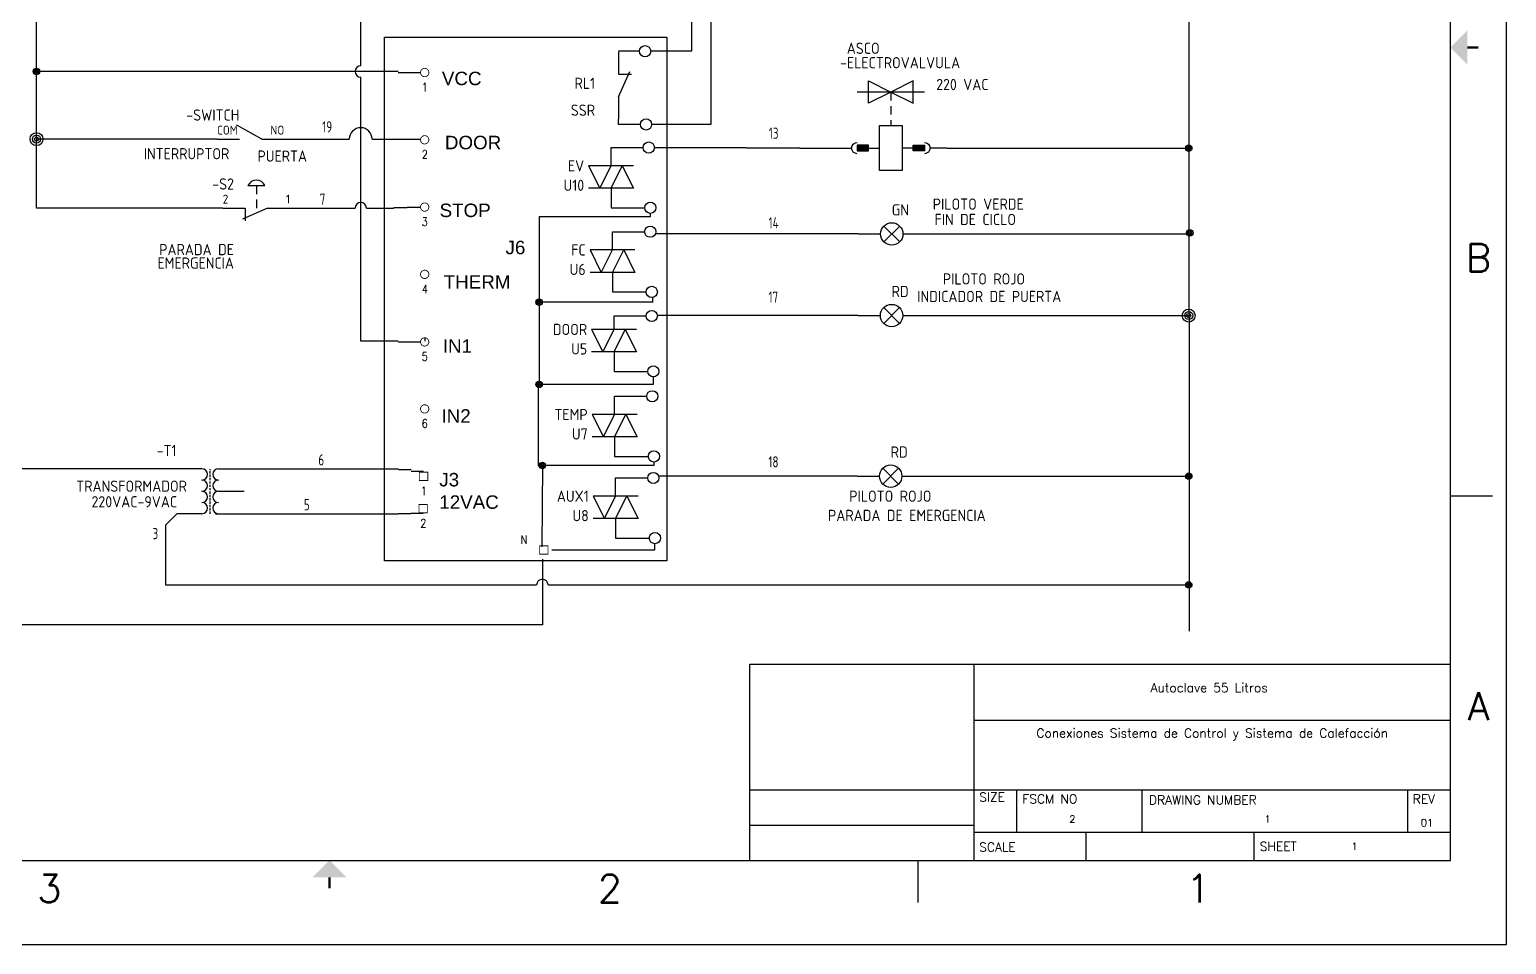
# Model space of a CAD drawing. Extents: x 15 to 645, y 9 to 489.
# Drawn here: x 249.8 to 645.1, y 8.7 to 253.5 of the extents above; entities that cross this region are included whole.
import ezdxf
from ezdxf.enums import TextEntityAlignment as Align

# ---------------------------------------------------------------- set-up
doc = ezdxf.new("R2010")
doc.units = 0
doc.header["$MEASUREMENT"] = 0
doc.linetypes.add('DASHED', pattern=[0.75, 0.5, -0.25])
for name, color, linetype in [('DESC', 150, 'Continuous'), ('DESCCHILD', 20, 'Continuous'), ('LOCBOX', 92, 'Continuous'), ('MISC', 7, 'Continuous'), ('SYMS', 7, 'Continuous'), ('TAGS', 150, 'Continuous'), ('TB_LABELS', 1, 'Continuous'), ('TERMS', 123, 'Continuous'), ('Title Block', 7, 'Continuous'), ('Viewport', 7, 'Continuous'), ('WIRENO', 72, 'Continuous'), ('WIRES', 7, 'Continuous'), ('YEL_14_THHN', 255, 'Continuous')]:
    doc.layers.add(name, color=color, linetype=linetype)
doc.layers.add('WHT_12_THHN', color=7, linetype='Continuous', true_color=0x000000)
doc.styles.add('Roman', font='romans')
doc.styles.get("Standard").update_dxf_attribs({"font": 'arial.ttf'})
doc.styles.add('WD', font='romans.shx')
doc.styles.add('WD_IEC', font='ISOCP2.shx', dxfattribs={"width": 0.9, "height": 4})

# ---------------------------------------------------------------- blocks, each defined once
blk = doc.blocks.new('HXF1T4')
for p, q in [((-1.88, 0), (-7.5, 0)), ((1.8, 0), (7.5, 0)), ((1.8, -5), (7.5, -5)), ((-1.88, -10), (-7.5, -10)), ((1.8, -10), (7.5, -10))]:
    blk.add_line(p, q)
at = {"linetype": 'DASHED'}
blk.add_line((-0.03, -10.04), (-0.03, -0.04), dxfattribs=at)
for centre, start, end in [((-1.88, -1.25), 270, 90), ((1.8, -1.25), 90, 270), ((-1.88, -3.75), 270, 90), ((1.8, -3.75), 90, 270), ((-1.88, -6.25), 270, 90), ((1.8, -6.25), 90, 270), ((-1.88, -8.75), 270, 90), ((1.8, -8.75), 90, 270)]:
    blk.add_arc(centre, 1.25, start, end)
at = {"style": 'WD_IEC'}
for tag, height, p in [('INST', 2.5, (-7.55, 8.82)), ('LOC', 2.5, (-7.55, 5.82)), ('TAG1', 2.5, (-7.55, 2.82)), ('RATING1', 2.5, (8.93, 2.84)), ('TERM03', 2, (7.25, 0.47)), ('TERM05', 2, (7.25, -4.51)), ('TERM04', 2, (7.25, -9.51)), ('DESC1', 2.5, (-7.42, -16.69)), ('DESC2', 2.5, (-7.42, -19.69)), ('DESC3', 2.5, (-7.42, -22.69))]:
    blk.add_attdef(tag, text='', height=height, dxfattribs=at).set_placement(p, align=Align.RIGHT)
at = {"style": 'WD_IEC', "flags": 1}
for tag, p, height in [('MFG', (2.49, 8.59), 1.5), ('CAT', (2.49, 6.09), 1.5), ('X4TERM01', (-7.5, 0), 0.32), ('X1TERM03', (7.5, 0), 0.32), ('X4TERM05', (7.5, -5), 0.32), ('X4TERM02', (-7.5, -10), 0.32), ('X4TERM04', (7.5, -10), 0.32), ('ASSYCODE', (2.44, -11.68), 1), ('FAMILY', (2.44, -13.22), 1), ('CATDESC', (2.44, -14.72), 1)]:
    blk.add_attdef(tag, p, '', height=height, dxfattribs=at)
at = {"style": 'WD_IEC'}
for tag, p in [('TERM01', (-7.97, 0.51)), ('TERM02', (-7.97, -9.46))]:
    blk.add_attdef(tag, p, '', height=2, dxfattribs=at)
at = {"lineweight": 15, "style": 'WD_IEC'}
blk.add_attdef('XREF', text='', height=2.5, dxfattribs=at).set_placement((-7.42, -13.69), align=Align.RIGHT)
blk = doc.blocks.new('HPB12M')
for p, q in [((-1.88, 5), (1.88, 5)), ((0, 5), (0, 3.12)), ((-7.5, 0), (-2.5, 0)), ((2.5, 0), (-3.12, -2.5)), ((-2.5, 0), (-2.5, -2.87)), ((0, 1.94), (0, 0)), ((2.5, 0), (7.5, 0))]:
    blk.add_line(p, q)
blk.add_arc((0, 4.22), 2.03, 22.6199, 157.3801)
at = {"style": 'WD_IEC'}
for tag, p, height, flags in [('MFG', (4.92, 12.12), 1.5, 9), ('CAT', (4.92, 9.62), 1.5, 9), ('X4TERM01', (-7.5, 0), 0.32, 1), ('TERM01', (-7.5, 1), 2, 8), ('X1TERM02', (7.5, 0), 0.32, 1), ('X8LINK', (0, -1.74), 0.32, 1), ('ASSYCODE', (3.5, -2.75), 1, 1), ('FAMILY', (3.5, -4.25), 1, 1), ('CATDESC', (3.5, -5.75), 1, 1), ('CONTACT', (3.5, -7.5), 1, 1), ('COMMON', (4.75, -8.75), 1, 1)]:
    blk.add_attdef(tag, p, '', height=height, dxfattribs=dict(at, flags=flags))
for tag, p in [('INST', (-5, 10.12)), ('TAG1', (-5, 4.12)), ('LOC', (-5, 7.12)), ('DESC1', (-5, -10.5)), ('DESC2', (-5, -13.5)), ('DESC3', (-5, -16.5))]:
    blk.add_attdef(tag, text='', height=2.5, dxfattribs=at).set_placement(p, align=Align.RIGHT)
at = {"style": 'WD_IEC', "flags": 8}
blk.add_attdef('TERM02', text='', height=2, dxfattribs=at).set_placement((7.5, 1), align=Align.RIGHT)
at = {"lineweight": 15, "style": 'WD_IEC'}
blk.add_attdef('XREF', text='', height=2.5, dxfattribs=at).set_placement((-5, -7.5), align=Align.RIGHT)
blk = doc.blocks.new('WDDOT')
for radius in [0.72, 0.449, 0.223]:
    blk.add_circle((0, 0), radius)
blk = doc.blocks.new('HLT1R')
for p, q in [((-7.5, 0), (-2.5, 0)), ((1.77, -1.77), (-1.77, 1.77)), ((1.77, 1.77), (-1.77, -1.77)), ((2.5, 0), (7.5, 0))]:
    blk.add_line(p, q)
blk.add_circle((0, 0), 2.5)
at = {"style": 'WD_IEC'}
for tag, p in [('INST', (-5, 11.12)), ('LOC', (-5, 7.62)), ('TAG1', (-5, 4.12)), ('DESC1', (-5, -10)), ('DESC2', (-5, -13.5)), ('DESC3', (-5, -17))]:
    blk.add_attdef(tag, text='', height=2.5, dxfattribs=at).set_placement(p, align=Align.RIGHT)
for tag, p, height, flags in [('MFG', (4.92, 12.12), 1.5, 9), ('CAT', (4.92, 9.62), 1.5, 9), ('X4TERM01', (-7.5, 0), 0.32, 1), ('TERM01', (-7.5, 1), 2, 8), ('X2LINK', (0, 2.5), 0.32, 1), ('X1TERM02', (7.5, 0), 0.32, 1), ('X8LINK', (0, -2.5), 0.32, 1), ('ASSYCODE', (8.5, -4), 1, 1), ('FAMILY', (8.5, -5.5), 1, 1), ('CATDESC', (8.5, -7), 1, 1)]:
    blk.add_attdef(tag, p, '', height=height, dxfattribs=dict(at, flags=flags))
at = {"lineweight": 15, "style": 'WD_IEC'}
blk.add_attdef('COLOR', (0, 4.12), '', height=2.5, dxfattribs=at)
at = {"style": 'WD_IEC', "flags": 8}
blk.add_attdef('TERM02', text='', height=2, dxfattribs=at).set_placement((7.5, 1), align=Align.RIGHT)
at = {"lineweight": 15, "style": 'WD_IEC'}
for tag, p in [('XREF', (-5, -6.25)), ('WDTAGALT', (-5, -20))]:
    blk.add_attdef(tag, text='', height=2.5, dxfattribs=at).set_placement(p, align=Align.RIGHT)
blk = doc.blocks.new('HLT1G')
for p, q in [((-7.5, 0), (-2.5, 0)), ((1.77, -1.77), (-1.77, 1.77)), ((1.77, 1.77), (-1.77, -1.77)), ((2.5, 0), (7.5, 0))]:
    blk.add_line(p, q)
blk.add_circle((0, 0), 2.5)
at = {"style": 'WD_IEC'}
for tag, p in [('INST', (-5, 11.12)), ('LOC', (-5, 7.62)), ('TAG1', (-5, 4.12)), ('DESC1', (-5, -10)), ('DESC2', (-5, -13.5)), ('DESC3', (-5, -17))]:
    blk.add_attdef(tag, text='', height=2.5, dxfattribs=at).set_placement(p, align=Align.RIGHT)
for tag, p, height, flags in [('MFG', (4.92, 12.12), 1.5, 9), ('CAT', (4.92, 9.62), 1.5, 9), ('X4TERM01', (-7.5, 0), 0.32, 1), ('TERM01', (-7.5, 1), 2, 8), ('X2LINK', (0, 2.5), 0.32, 1), ('X1TERM02', (7.5, 0), 0.32, 1), ('X8LINK', (0, -2.5), 0.32, 1), ('ASSYCODE', (8.5, -4), 1, 1), ('FAMILY', (8.5, -5.5), 1, 1), ('CATDESC', (8.5, -7), 1, 1)]:
    blk.add_attdef(tag, p, '', height=height, dxfattribs=dict(at, flags=flags))
at = {"lineweight": 15, "style": 'WD_IEC'}
blk.add_attdef('COLOR', (0, 4.12), '', height=2.5, dxfattribs=at)
at = {"style": 'WD_IEC', "flags": 8}
blk.add_attdef('TERM02', text='', height=2, dxfattribs=at).set_placement((7.5, 1), align=Align.RIGHT)
at = {"lineweight": 15, "style": 'WD_IEC'}
for tag, p in [('XREF', (-5, -6.25)), ('WDTAGALT', (-5, -20))]:
    blk.add_attdef(tag, text='', height=2.5, dxfattribs=at).set_placement(p, align=Align.RIGHT)
blk = doc.blocks.new('HT0002_1-')
at = {"const_width": 0.0125}
blk.add_lwpolyline([(0, 0.062, 1), (0, -0.062, 1)], format="xyb", close=True, dxfattribs=at)
at = {"style": 'WD', "width": 0.85}
for tag, p in [('INST', (0, 0.416)), ('CNT', (0.001, 0.108)), ('LOC', (0, 0.26)), ('TAGSTRIP', (0.002, -0.279)), ('DESC1', (0, -0.453)), ('DESC2', (0, -0.625)), ('DESC3', (0, -0.797))]:
    blk.add_attdef(tag, text='', height=0.125, dxfattribs=at).set_placement(p, align=Align.CENTER)
at = {"style": 'WD', "flags": 1}
for tag, p, height in [('X4TERM01', (-0.062, 0), 0.0125), ('X4TERMDESC01', (-0.055, -0.023), 0.025), ('X2TERMDESC01', (-0.006, 0.029), 0.025), ('STRIPSEQ', (0, 0), 0.00125), ('X2TERM01', (0, 0.062), 0.0125), ('X2PIN01', (0.033, 0.084), 0.0125), ('X1TERMDESC01', (0.039, 0.007), 0.025), ('X1TERM01', (0.062, 0), 0.0125), ('X1PIN01', (0.087, 0.016), 0.0125), ('X4PIN01', (-0.114, -0.038), 0.0125), ('LINKTERM', (0, -0.002), 0.00125), ('X8TERM01', (0, -0.062), 0.0125), ('X8TERMDESC01', (0, -0.054), 0.025), ('X8PIN01', (0.026, -0.096), 0.0125)]:
    blk.add_attdef(tag, p, '', height=height, dxfattribs=at)
at = {"linetype": 'Continuous', "style": 'WD', "width": 0.8, "flags": 1}
blk.add_attdef('MFG', text='', height=0.109, dxfattribs=at).set_placement((0.088, -0.406), align=Align.RIGHT)
at = {"style": 'WD', "width": 0.7, "flags": 1}
blk.add_attdef('ASSYCODE', (0.062, -0.281), '', height=0.01, dxfattribs=at)
at = {"style": 'WD', "flags": 9}
for tag, p in [('WDTYPE', (0.121, -0.263)), ('WDBLKNAM', (0.059, -0.575))]:
    blk.add_attdef(tag, text='', height=0.01, dxfattribs=at).set_placement(p, align=Align.RIGHT)
at = {"linetype": 'Continuous', "style": 'WD', "width": 0.8, "flags": 1}
blk.add_attdef('CAT', (-0.131, -0.563), '', height=0.109, dxfattribs=at)
blk = doc.blocks.new('HT0001_1-')
at = {"const_width": 0.0125}
blk.add_lwpolyline([(0.062, -0.062), (-0.062, -0.062), (-0.062, 0.062), (0.062, 0.062)], close=True, dxfattribs=at)
at = {"style": 'WD', "width": 0.85}
for tag, p in [('INST', (0, 0.419)), ('LOC', (0, 0.265)), ('TAGSTRIP', (0.002, -0.279)), ('DESC1', (0, -0.453)), ('DESC2', (0, -0.625)), ('DESC3', (0, -0.797))]:
    blk.add_attdef(tag, text='', height=0.125, dxfattribs=at).set_placement(p, align=Align.CENTER)
at = {"linetype": 'Continuous', "style": 'WD', "width": 0.85}
blk.add_attdef('CNT', text='', height=0.125, dxfattribs=at).set_placement((0.002, 0.114), align=Align.CENTER)
at = {"style": 'WD', "flags": 1}
for tag, p, height in [('X4TERM01', (-0.062, 0), 0.0125), ('X4TERMDESC01', (-0.055, -0.023), 0.025), ('X2TERMDESC01', (-0.006, 0.029), 0.025), ('STRIPSEQ', (0, 0), 0.00125), ('X2TERM01', (0, 0.062), 0.0125), ('X2PIN01', (0.033, 0.084), 0.0125), ('X1TERMDESC01', (0.039, 0.007), 0.025), ('X1TERM01', (0.062, 0), 0.0125), ('X1PIN01', (0.087, 0.016), 0.0125), ('X4PIN01', (-0.114, -0.038), 0.0125), ('LINKTERM', (0, -0.002), 0.00125), ('X8TERM01', (0, -0.062), 0.0125), ('X8TERMDESC01', (0, -0.054), 0.025), ('X8PIN01', (0.026, -0.096), 0.0125)]:
    blk.add_attdef(tag, p, '', height=height, dxfattribs=at)
at = {"linetype": 'Continuous', "style": 'WD', "width": 0.8, "flags": 1}
blk.add_attdef('MFG', text='', height=0.109, dxfattribs=at).set_placement((0.088, -0.406), align=Align.RIGHT)
at = {"style": 'WD', "width": 0.7, "flags": 1}
blk.add_attdef('ASSYCODE', (0.062, -0.281), '', height=0.01, dxfattribs=at)
at = {"style": 'WD', "flags": 9}
for tag, p in [('WDTYPE', (0.121, -0.263)), ('WDBLKNAM', (0.059, -0.575))]:
    blk.add_attdef(tag, text='', height=0.01, dxfattribs=at).set_placement(p, align=Align.RIGHT)
at = {"linetype": 'Continuous', "style": 'WD', "width": 0.8, "flags": 1}
blk.add_attdef('CAT', (-0.131, -0.563), '', height=0.109, dxfattribs=at)
blk = doc.blocks.new('VDI1V3')
for p, q in [((0, 2.5), (0, 5)), ((5, 2.5), (-5, 2.5)), ((-5, 2.5), (-2.5, -2.5)), ((-2.5, -2.5), (0, 2.5)), ((0, -2.5), (2.5, 2.5)), ((2.5, 2.5), (5, -2.5)), ((5, -2.5), (-5, -2.5)), ((0, -2.5), (0, -5)), ((0, -5), (0, -5))]:
    blk.add_line(p, q)
at = {"style": 'WD_IEC'}
for tag, p in [('INST', (-6, 7.95)), ('LOC', (-6, 4.64)), ('TAG1', (-6, 1.25)), ('DESC1', (-6, -7.01)), ('DESC2', (-6, -10.26)), ('DESC3', (-6, -13.52))]:
    blk.add_attdef(tag, text='', height=2.5, dxfattribs=at).set_placement(p, align=Align.RIGHT)
blk.add_attdef('TERM01', (-1, 5), '', height=2, rotation=90, dxfattribs=at)
at = {"style": 'WD_IEC', "flags": 1}
for tag, p, height in [('MFG', (5.33, 7.17), 1.5), ('X2TERM01', (0, 5), 0.32), ('CAT', (5.33, 4.67), 1.5), ('X8TERM02', (0, -5), 0.32), ('ASSYCODE', (5.51, -5.7), 1), ('FAMILY', (5.51, -7.2), 1), ('WDBLKNAM', (5.51, -10.2), 1), ('CATDESC', (5.51, -8.7), 1)]:
    blk.add_attdef(tag, p, '', height=height, dxfattribs=at)
at = {"lineweight": 15, "style": 'WD_IEC'}
for tag, p in [('RATING1', (-6, -3.75)), ('XREF', (-6, -16.51))]:
    blk.add_attdef(tag, text='', height=2.5, dxfattribs=at).set_placement(p, align=Align.RIGHT)
at = {"style": 'WD_IEC'}
blk.add_attdef('TERM02', text='', height=2, rotation=90, dxfattribs=at).set_placement((-1, -5), align=Align.RIGHT)
blk = doc.blocks.new('VT0_02')
blk.add_circle((0, 0), 1.25)
at = {"style": 'WD_IEC', "flags": 1}
for tag, p in [('X4TERM01', (-1.25, 0)), ('X2TERM01', (0, 1.25)), ('X1TERM01', (1.25, 0)), ('X8TERM01', (0, -1.25))]:
    blk.add_attdef(tag, p, '', height=0.32, dxfattribs=at)
blk = doc.blocks.new('HSVC1')
for p, q in [((-12.5, 0), (-8.75, 0)), ((-5, 0), (-2.5, 0)), ((5, 0), (2.5, 0)), ((12.5, 0), (8.75, 0)), ((0, -6.25), (0, -5)), ((0, -9.38), (0, -7.5)), ((7.5, -12.5), (-7.5, -12.5)), ((0, -12.5), (-5, -10)), ((-5, -10), (-5, -15)), ((-5, -15), (0, -12.5)), ((0, -12.5), (5, -10)), ((0, -12.5), (0, -10.62)), ((5, -15), (0, -12.5)), ((5, -10), (5, -15))]:
    blk.add_line(p, q)
for points in [[(2.5, 5), (-2.5, 5), (-2.5, -5), (2.5, -5)], [(-7.5, -0.62), (-7.5, 0.62), (-5, 0.62), (-5, -0.62)], [(7.5, -0.62), (7.5, 0.62), (5, 0.62), (5, -0.62)]]:
    blk.add_lwpolyline(points, close=True)
for centre, start, end in [((-7.5, 0), 90, 270), ((7.5, 0), 270, 90)]:
    blk.add_arc(centre, 1.25, start, end)
for points in [[(-5, -0.62), (-7.5, -0.62), (-5, 0.62), (-7.5, 0.62)], [(5, -0.62), (7.5, -0.62), (5, 0.62), (7.5, 0.62)]]:
    blk.add_solid(points)
at = {"style": 'WD_IEC'}
for tag, p in [('INST', (-2.5, 12.62)), ('LOC', (-2.5, 9.62)), ('TAG1', (-2.5, 6.62)), ('DESC1', (-2.5, -20)), ('DESC2', (-2.5, -23.5)), ('DESC3', (-2.5, -27))]:
    blk.add_attdef(tag, text='', height=2.5, dxfattribs=at).set_placement(p, align=Align.RIGHT)
for tag, height, flags, p in [('MFG', 1.5, 9, (5.25, 9.75)), ('CAT', 1.5, 9, (5.25, 7.25)), ('TERM02', 2, 8, (12.5, 1))]:
    blk.add_attdef(tag, text='', height=height, dxfattribs=dict(at, flags=flags)).set_placement(p, align=Align.RIGHT)
for tag, p, height, flags in [('X2LINK', (0, 5), 0.32, 1), ('X4TERM01', (-12.5, 0), 0.32, 1), ('TERM01', (-12.5, 1), 2, 8), ('X1TERM02', (12.5, 0), 0.32, 1), ('ASSYCODE', (3.5, -2.75), 1, 1), ('FAMILY', (3.5, -4.25), 1, 1), ('CATDESC', (3.5, -5.75), 1, 1), ('X8LINK', (0, -12.5), 0.32, 1)]:
    blk.add_attdef(tag, p, '', height=height, dxfattribs=dict(at, flags=flags))
at = {"lineweight": 15, "style": 'WD_IEC'}
for tag, p in [('NO', (26.25, 0)), ('NC', (26.25, -3))]:
    blk.add_attdef(tag, text='', height=2.5, dxfattribs=at).set_placement(p, align=Align.RIGHT)
for tag, p in [('XREFNO', (27.75, 0)), ('XREFNC', (27.75, -3)), ('WDTAGALT', (28, -6))]:
    blk.add_attdef(tag, p, '', height=2.5, dxfattribs=at)
blk = doc.blocks.new('WD_WNV')
at = {"linetype": 'Continuous', "style": 'WD_IEC', "width": 0.8}
blk.add_attdef('WIRENO', text='', height=2.5, dxfattribs=at).set_placement((-1.6, 0), align=Align.MIDDLE_RIGHT)
at = {"style": 'WD_IEC', "flags": 1}
for tag, p in [('W08USER', (-1, 0.375)), ('W04USER', (-1, 0.875)), ('W05USER', (-1, 0.75)), ('W09USER', (-1, 0.25)), ('W03USER', (-1, 1)), ('W06USER', (-1, 0.625)), ('W07USER', (-1, 0.5)), ('W02USER', (-1, 1.125)), ('W01USER', (-1, 1.25)), ('W10USER', (-1, 0.125))]:
    blk.add_attdef(tag, text='', height=0.08, dxfattribs=at).set_placement(p, align=Align.CENTER)
blk = doc.blocks.new('WD_WNH')
at = {"linetype": 'Continuous', "style": 'WD_IEC', "width": 0.8}
blk.add_attdef('WIRENO', text='', height=2.5, dxfattribs=at).set_placement((0, 0.75), align=Align.CENTER)
at = {"style": 'WD_IEC', "flags": 1}
for tag, p in [('W08USER', (0, 0.375)), ('W04USER', (0, 0.875)), ('W05USER', (0, 0.75)), ('W09USER', (0, 0.25)), ('W03USER', (0, 1)), ('W06USER', (0, 0.625)), ('W07USER', (0, 0.5)), ('W02USER', (0, 1.125)), ('W01USER', (0, 1.25)), ('W10USER', (0, 0.125))]:
    blk.add_attdef(tag, text='', height=0.08, dxfattribs=at).set_placement(p, align=Align.CENTER)
blk = doc.blocks.new('VCR22')
for p, q in [((0, 7.5), (0, 2.5)), ((0, -2.5), (2.5, 3.12)), ((0, 2.5), (2.87, 2.5)), ((0, -2.5), (0, -7.5))]:
    blk.add_line(p, q)
at = {"style": 'WD_IEC'}
for tag, p in [('INST', (-5.25, 5.25)), ('LOC', (-5.25, 2.25)), ('TAG2', (-5.25, -0.75)), ('XREF', (-5.25, -3.75)), ('DESC1', (-5.25, -6.75)), ('DESC2', (-5.25, -9.75)), ('DESC3', (-5.25, -12.75))]:
    blk.add_attdef(tag, text='', height=2.5, dxfattribs=at).set_placement(p, align=Align.RIGHT)
blk.add_attdef('TERM01', text='', height=2, rotation=90, dxfattribs=at).set_placement((-1, 7.5), align=Align.RIGHT)
at = {"style": 'WD_IEC', "flags": 1}
for tag, p, height in [('X2TERM01', (0, 7.5), 0.32), ('X4LINK', (-0.55, 0), 0.32), ('X1LINK', (1.92, 0), 0.32), ('CONTACT', (4, -3.5), 1), ('FAMILY', (4, -5), 1), ('COMMON', (5.25, -4.75), 1), ('X8TERM02', (0, -7.5), 0.32)]:
    blk.add_attdef(tag, p, '', height=height, dxfattribs=at)
at = {"style": 'WD_IEC'}
blk.add_attdef('TERM02', (-1, -7.5), '', height=2, rotation=90, dxfattribs=at)
blk = doc.blocks.new('ANSI_border_C')
for p, q in [((20.5, 0.75), (20.5, 2.5)), ((14.25, 0.75), (20.5, 0.75))]:
    blk.add_line(p, q)
at = {"layer": 'Title Block'}
for p, q in [((21, 0), (21, 16)), ((20.5, 0.75), (20.5, 15.25)), ((20.5, 4), (20.875, 4)), ((0.5, 0.75), (20.5, 0.75)), ((15.75, 0.375), (15.75, 0.75)), ((0, 0), (21, 0))]:
    blk.add_line(p, q, dxfattribs=at)
at = {"layer": 'Title Block', "const_width": 0.02}
for points in [[(20.75, 8), (20.65, 8)], [(10.5, 0.5), (10.5, 0.6)]]:
    blk.add_lwpolyline(points, dxfattribs=at)
at = {"layer": 'Title Block'}
for points in [[(20.65, 7.85), (20.65, 8.15), (20.5, 8)], [(10.35, 0.6), (10.65, 0.6), (10.5, 0.75)]]:
    blk.add_solid(points, dxfattribs=at)
at = {"layer": 'Title Block', "style": 'Roman'}
for s, p in [('B', (20.75, 6.125)), ('A', (20.75, 2.125)), ('3', (8, 0.5)), ('2', (13, 0.5)), ('1', (18.25, 0.5))]:
    blk.add_text(s, height=0.25, dxfattribs=at).set_placement(p, align=Align.MIDDLE_CENTER)
blk = doc.blocks.new('ANSI_tblock_desc_C')
for p, q in [((0, 0), (0, 1.75)), ((-6.25, 0), (0, 0))]:
    blk.add_line(p, q)
at = {"layer": 'Title Block'}
for p, q in [((-6.25, 1.75), (0, 1.75)), ((-6.25, 0), (-6.25, 1.75)), ((-4.25, 0), (-4.25, 1.75)), ((-4.25, 1.25), (0, 1.25)), ((-6.25, 0.63), (0, 0.63)), ((-3.87, 0.25), (-3.87, 0.63)), ((-2.75, 0.25), (-2.75, 0.63)), ((-0.38, 0.25), (-0.38, 0.63)), ((-6.25, 0.315), (-4.25, 0.315)), ((-4.25, 0.25), (0, 0.25)), ((-3.25, 0), (-3.25, 0.25)), ((-1.75, 0), (-1.75, 0.25))]:
    blk.add_line(p, q, dxfattribs=at)
at = {"color": 0, "style": 'Roman', "flags": 8}
for tag, p in [('FNAME', (-20.636, 6.819)), ('REVDATE', (-20.636, 4.106)), ('USER', (-20.636, 1.477))]:
    blk.add_attdef(tag, p, '', height=0.15, rotation=90, dxfattribs=at)
at = {"style": 'WD'}
for tag, p in [('PROJDESC', (-2.125, 1.5)), ('TITLE1', (-2.125, 1.095)), ('TITLE2', (-2.125, 0.785))]:
    blk.add_attdef(tag, text='', height=0.08, dxfattribs=at).set_placement(p, align=Align.CENTER)
for tag, p in [('FSCM_NO', (-3.4, 0.337)), ('DWG_NO', (-1.659, 0.337)), ('SIZE', (-4.162, 0.32)), ('REV', (-0.265, 0.303)), ('SCALE', (-3.634, 0.069)), ('SHEET', (-0.883, 0.092))]:
    blk.add_attdef(tag, p, '', height=0.065, dxfattribs=at)
at = {"style": 'WD', "flags": 1}
blk.add_attdef('WD_TB', (-5.57, 0.177), '', height=0.086, dxfattribs=at)
at = {"layer": 'TB_LABELS', "style": 'WD'}
for s, p in [('SIZE', (-4.204, 0.604)), ('FSCM NO', (-3.819, 0.588)), ('DRAWING NUMBER', (-2.689, 0.579)), ('REV', (-0.336, 0.588)), ('SCALE', (-4.204, 0.158)), ('SHEET', (-1.701, 0.164))]:
    blk.add_text(s, height=0.08, dxfattribs=at).set_placement(p, align=Align.TOP_LEFT)
blk = doc.blocks.new('HCR21')
for p, q in [((-7.5, 0), (-2.5, 0)), ((2.5, 0), (-3.12, 3.12)), ((2.5, 0), (7.5, 0))]:
    blk.add_line(p, q)
at = {"style": 'WD_IEC'}
for tag, p in [('INST', (-2.5, 10.12)), ('TAG2', (-2.5, 4.12)), ('LOC', (-2.5, 7.12)), ('DESC2', (-2.5, -12.25)), ('DESC1', (-2.5, -9.25)), ('DESC3', (-2.5, -15.25))]:
    blk.add_attdef(tag, text='', height=2.5, dxfattribs=at).set_placement(p, align=Align.RIGHT)
for tag, p, height, flags in [('X4TERM01', (-7.5, 0), 0.32, 1), ('TERM01', (-7.5, 1), 2, 8), ('X2LINK', (0, 2.27), 0.32, 1), ('X8LINK', (0, 0.77), 0.32, 1), ('X1TERM02', (7.5, 0), 0.32, 1), ('CONTACT', (6.5, -2.25), 1, 1), ('FAMILY', (6.5, -3.75), 1, 1), ('COMMON', (7.75, -3.5), 1, 1)]:
    blk.add_attdef(tag, p, '', height=height, dxfattribs=dict(at, flags=flags))
at = {"style": 'WD_IEC', "flags": 8}
for tag, height, p in [('TERM02', 2, (7.5, 1)), ('XREF', 2.5, (-2.5, -6.25))]:
    blk.add_attdef(tag, text='', height=height, dxfattribs=at).set_placement(p, align=Align.RIGHT)

msp = doc.modelspace()

# ---------------------------------------------------------------- linework, layer by layer
msp.add_line((416.66725, 180.45532), (416.66725, 181.99527))
at = {"layer": 'LOCBOX'}
msp.add_lwpolyline([(344.83858, 251.42009), (420.42185, 251.42009), (420.42185, 111.29644), (344.83858, 111.29644)], close=True, dxfattribs=at)
at = {"layer": 'WHT_12_THHN'}
for p, q in [((299.99712, 224.14716), (251.6713, 224.14716)), ((317.99712, 224.14716), (335.4026, 224.14716)), ((341.4986, 224.14716), (354.44977, 224.14716)), ((471.55784, 176.93989), (417.85566, 176.93989)), ((489.55784, 176.93989), (560.07651, 176.93989))]:
    msp.add_line(p, q, dxfattribs=at)
msp.add_arc((338.4506, 224.14716), 3.048, 0, 180, dxfattribs=at)
at = {"layer": 'WIRES'}
msp.add_line((355.57477, 240.83717), (355.57477, 240.83717), dxfattribs=at)
at = {"layer": 'YEL_14_THHN', "color": 7}
for p, q in [((560.07651, 338.86827), (560.16693, 92.46399)), ((251.6713, 242.26239), (251.6713, 291.52401)), ((432.12656, 291.28961), (432.12656, 228.06776)), ((427.00433, 284.8777), (427.00433, 247.66704)), ((338.4506, 243.78639), (338.4506, 272.98686)), ((410.27614, 247.66704), (407.47664, 247.66704)), ((413.07563, 247.66704), (410.27614, 247.66704)), ((427.00433, 247.66704), (416.07563, 247.66704)), ((348.45364, 242.26239), (251.6713, 242.26239)), ((251.6713, 205.69737), (251.6713, 242.26239)), ((348.45364, 241.96217), (354.44977, 241.96217)), ((338.4506, 170.0567), (338.4506, 240.73839)), ((407.47664, 228.06776), (407.47664, 229.49291)), ((413.32287, 228.06776), (407.47664, 228.06776)), ((432.12656, 228.06776), (416.32287, 228.06776)), ((405.46628, 220.00486), (405.46628, 221.88394)), ((405.46628, 221.88394), (414.0543, 221.88394)), ((417.0543, 221.88394), (441.67806, 221.88394)), ((441.67806, 221.81749), (455.99134, 221.81749)), ((455.99134, 221.75104), (465.35066, 221.75104)), ((495.35066, 221.75104), (560.07651, 221.75104)), ((301.52625, 205.69737), (251.6713, 205.69737)), ((319.52625, 205.69737), (336.9266, 205.69737)), ((339.9746, 205.69737), (347.32864, 205.69737)), ((347.32864, 205.82977), (350.8892, 205.82977)), ((350.8892, 205.96217), (354.44977, 205.96217)), ((405.46628, 208.00486), (405.46628, 205.78874)), ((405.46628, 205.78874), (414.47189, 205.78874)), ((415.97189, 203.37085), (386.2008, 203.37085)), ((386.2008, 203.37085), (386.2008, 180.51732)), ((415.97189, 204.28874), (415.97189, 203.37085)), ((405.85005, 197.49625), (405.85005, 199.37533)), ((405.85005, 199.37533), (414.43807, 199.37533)), ((471.58761, 198.76787), (417.43807, 198.76787)), ((489.58761, 198.76787), (560.07651, 198.76787)), ((405.85005, 185.49625), (405.85005, 183.28012)), ((405.85005, 183.28012), (414.85566, 183.28012)), ((416.35566, 180.51732), (386.2008, 180.51732)), ((386.2008, 180.51732), (386.2008, 158.53166)), ((406.26764, 176.22895), (406.26764, 176.82878)), ((406.26764, 176.82878), (414.85566, 176.82878)), ((348.45364, 170.0567), (338.4506, 170.0567)), ((348.45364, 169.8843), (354.44977, 169.8843)), ((406.26764, 164.22895), (406.26764, 162.01283)), ((416.77325, 158.53166), (385.91111, 158.53166)), ((385.91111, 158.53166), (385.91111, 136.83527)), ((406.26764, 162.01283), (415.27325, 162.01283)), ((416.77325, 160.51283), (416.77325, 158.53166)), ((406.40519, 153.46165), (406.40519, 155.34073)), ((406.40519, 155.34073), (414.99321, 155.34073)), ((406.40519, 141.46165), (406.40519, 139.24553)), ((406.40519, 139.24553), (415.4108, 139.24553)), ((289.21796, 135.93285), (176.77379, 135.93285)), ((307.21796, 135.93285), (348.57514, 135.93285)), ((348.57514, 135.71268), (351.92691, 135.71268)), ((351.92691, 135.27233), (355.27869, 135.27233)), ((385.91111, 136.83527), (387.06987, 136.83527)), ((387.06987, 136.83527), (386.94578, 115.02309)), ((416.9108, 136.83527), (387.06987, 136.83527)), ((416.9108, 137.74553), (416.9108, 136.83527)), ((406.68523, 133.48841), (415.27325, 133.48841)), ((471.30595, 133.97793), (418.27325, 133.97793)), ((489.30595, 133.97793), (560.07651, 133.97793)), ((289.21796, 123.93285), (286.16996, 120.88485)), ((299.59796, 123.93285), (348.47972, 123.93285)), ((348.47972, 123.98173), (351.83149, 123.98173)), ((351.83149, 124.07948), (355.18326, 124.07948)), ((286.16996, 120.88485), (286.16996, 116.30438)), ((406.68523, 119.60933), (406.68523, 117.39321)), ((286.20751, 116.30438), (286.20751, 104.86066)), ((406.68523, 117.39321), (415.69084, 117.39321)), ((387.06987, 111.77103), (387.06987, 94.18877)), ((389.56987, 114.27103), (417.19084, 114.27103)), ((286.20751, 104.86066), (385.54587, 104.86066)), ((388.59387, 104.86066), (560.07651, 104.86066)), ((387.06987, 94.18877), (112.16487, 94.14218))]:
    msp.add_line(p, q, dxfattribs=at)
at = {"layer": 'YEL_14_THHN'}
for p, q in [((355.57477, 243.08717), (355.57477, 243.08717)), ((416.35566, 181.78012), (416.35566, 181.78012)), ((355.57477, 171.0093), (355.57477, 170.087)), ((355.57477, 168.7593), (355.57477, 168.7593)), ((406.68523, 131.60933), (406.68523, 133.48841)), ((417.19084, 114.27103), (417.19084, 115.89321))]:
    msp.add_line(p, q, dxfattribs=at)
at = {"layer": 'YEL_14_THHN', "color": 7}
for centre, start, end in [((338.4506, 242.26239), 90, 270), ((338.4506, 205.69737), 0, 180), ((387.06987, 104.86066), 0, 180)]:
    msp.add_arc(centre, 1.524, start, end, dxfattribs=at)

# ---------------------------------------------------------------- block references
ref = msp.add_blockref('ANSI_tblock_desc_C', (630.12656, 31.17149), dxfattribs=dict(xscale=30, yscale=30, zscale=30))
ref.add_attrib('PROJDESC', 'Autoclave 55 Litros ', dxfattribs={"height": 2.4, "style": 'WD'}).set_placement((566.37656, 76.17149), align=Align.CENTER)
ref.add_attrib('TITLE1', 'Conexiones Sistema de Control y Sistema de Calefacción', dxfattribs={"height": 2.4, "style": 'WD'}).set_placement((566.37656, 64.02149), align=Align.CENTER)
ref.add_attrib('FSCM_NO', '2', (528.11488, 41.26786), dxfattribs={"height": 1.95, "style": 'WD'})
ref.add_attrib('DWG_NO', '1', (580.36402, 41.26786), dxfattribs={"height": 1.95, "style": 'WD'})
ref.add_attrib('REV', '01', (622.1824, 40.26397), dxfattribs={"height": 1.95, "style": 'WD'})
ref.add_attrib('SHEET', '1', (603.63857, 33.94649), dxfattribs={"height": 1.95, "style": 'WD'})
at = {"layer": 'SYMS', "color": 7, "xscale": 1.2, "yscale": 1.2, "zscale": 1.2}
for name, p in [('VT0_02', (414.57563, 247.66704)), ('VT0_02', (414.82287, 228.06776)), ('VT0_02', (415.5543, 221.88394)), ('VT0_02', (415.97189, 205.78874)), ('VT0_02', (415.93807, 199.37533)), ('WDDOT', (560.3662, 199.05716)), ('VT0_02', (416.35566, 183.28012)), ('WDDOT', (386.2008, 180.51732)), ('VT0_02', (416.35566, 176.82878)), ('VT0_02', (416.77325, 162.01283)), ('WDDOT', (386.2008, 158.53166)), ('VT0_02', (416.49321, 155.34073)), ('VT0_02', (416.9108, 139.24553)), ('WDDOT', (387.06987, 136.83527)), ('VT0_02', (416.77325, 133.48841)), ('WDDOT', (560.07651, 133.94242))]:
    msp.add_blockref(name, p, dxfattribs=at)
at = {"layer": 'SYMS', "color": 7}
ref = msp.add_blockref('HSVC1', (480.35066, 221.75104), dxfattribs=dict(at, xscale=-1.2, yscale=1.2, zscale=1.2, rotation=180))
ref.add_attrib('DESC2', 'ASCO', dxfattribs={"layer": 'DESC', "height": 3, "style": 'WD_IEC'}).set_placement((477.35066, 246.95104), align=Align.RIGHT)
ref.add_attrib('DESC1', '220 VAC', dxfattribs={"layer": 'DESC', "height": 3, "style": 'WD_IEC'}).set_placement((506.50585, 237.25639), align=Align.RIGHT)
ref.add_attrib('TAG1', '-ELECTROVALVULA', dxfattribs={"layer": 'TAGS', "height": 3, "style": 'WD_IEC'}).set_placement((498.90253, 243.09914), align=Align.RIGHT)
at = {"layer": 'SYMS'}
ref = msp.add_blockref('VCR22', (407.47664, 238.49291), dxfattribs=dict(at, xscale=1.2, yscale=1.2, zscale=1.2))
ref.add_attrib('DESC1', 'SSR', dxfattribs={"layer": 'DESCCHILD', "height": 3, "style": 'WD_IEC'}).set_placement((401.17664, 230.39291), align=Align.RIGHT)
ref.add_attrib('TAG2', 'RL1', dxfattribs={"layer": 'TAGS', "height": 3, "style": 'WD_IEC'}).set_placement((401.17664, 237.59291), align=Align.RIGHT)
for name, p, xscale, yscale, zscale in [('WDDOT', (251.6713, 242.26239), 1.2, 1.2, 1.2), ('WDDOT', (251.6713, 224.14716), 2.4, 2.4, 2.4), ('WDDOT', (560.07651, 221.75104), 1.2, 1.2, 1.2), ('WDDOT', (560.07651, 176.93989), 2.4, 2.4, 2.4), ('VT0_02', (417.19084, 117.39321), 1.2, 1.2, 1.2), ('WDDOT', (560.07651, 104.86066), 1.2, 1.2, 1.2)]:
    msp.add_blockref(name, p, dxfattribs=dict(at, xscale=xscale, yscale=yscale, zscale=zscale))
ref = msp.add_blockref('HT0002_1-', (355.57477, 241.96217), dxfattribs=dict(at, xscale=18, yscale=18, zscale=18))
ref.add_attrib('TAGSTRIP', '1', dxfattribs={"layer": 'TAGS', "height": 2.25, "style": 'WD', "width": 0.85}).set_placement((355.60971, 236.93342), align=Align.CENTER)
ref = msp.add_blockref('HCR21', (308.99712, 224.14716), dxfattribs=dict(at, xscale=1.2, yscale=1.2, zscale=1.2))
ref.add_attrib('TERM02', 'NO', dxfattribs={"layer": 'TERMS', "height": 2.4, "style": 'WD_IEC', "flags": 8}).set_placement((317.99712, 225.34716), align=Align.RIGHT)
ref.add_attrib('TERM01', 'COM', (299.99712, 225.34716), dxfattribs={"layer": 'TERMS', "height": 2.4, "style": 'WD_IEC', "flags": 8})
ref.add_attrib('DESC2', 'PUERTA', dxfattribs={"layer": 'DESCCHILD', "height": 3, "style": 'WD_IEC'}).set_placement((324.07594, 218.10671), align=Align.RIGHT)
ref.add_attrib('DESC1', 'INTERRUPTOR', dxfattribs={"layer": 'DESCCHILD', "height": 3, "style": 'WD_IEC'}).set_placement((303.28753, 218.74486), align=Align.RIGHT)
ref.add_attrib('TAG2', '-SWITCH', dxfattribs={"layer": 'TAGS', "height": 3, "style": 'WD_IEC'}).set_placement((305.99712, 229.09716), align=Align.RIGHT)
ref = msp.add_blockref('HT0002_1-', (355.57477, 223.96217), dxfattribs=dict(at, xscale=18, yscale=18, zscale=18))
ref.add_attrib('TAGSTRIP', '2', dxfattribs={"layer": 'TAGS', "height": 2.25, "style": 'WD', "width": 0.85}).set_placement((355.60971, 218.93342), align=Align.CENTER)
at = {"layer": 'SYMS', "color": 7}
ref = msp.add_blockref('VDI1V3', (405.46628, 214.00486), dxfattribs=dict(at, xscale=1.2, yscale=1.2, zscale=1.2))
ref.add_attrib('TAG1', 'EV', dxfattribs={"layer": 'TAGS', "height": 3, "style": 'WD_IEC'}).set_placement((398.26628, 215.50486), align=Align.RIGHT)
ref.add_attrib('DESC1', 'U10', dxfattribs={"layer": 'DESC', "height": 3, "style": 'WD_IEC'}).set_placement((398.26628, 210.29741), align=Align.RIGHT)
at = {"layer": 'SYMS'}
ref = msp.add_blockref('HPB12M', (310.52625, 205.69737), dxfattribs=dict(at, xscale=1.2, yscale=1.2, zscale=1.2))
ref.add_attrib('TERM02', '1', dxfattribs={"layer": 'TERMS', "height": 2.4, "style": 'WD_IEC', "flags": 8}).set_placement((319.52625, 206.89737), align=Align.RIGHT)
ref.add_attrib('TERM01', '2', (301.52625, 206.89737), dxfattribs={"layer": 'TERMS', "height": 2.4, "style": 'WD_IEC', "flags": 8})
ref.add_attrib('DESC2', 'EMERGENCIA', dxfattribs={"layer": 'DESC', "height": 3, "style": 'WD_IEC'}).set_placement((304.52625, 189.49737), align=Align.RIGHT)
ref.add_attrib('DESC1', 'PARADA DE', dxfattribs={"layer": 'DESC', "height": 3, "style": 'WD_IEC'}).set_placement((304.52625, 193.09737), align=Align.RIGHT)
ref.add_attrib('TAG1', '-S2', dxfattribs={"layer": 'TAGS', "height": 3, "style": 'WD_IEC'}).set_placement((304.52625, 210.64737), align=Align.RIGHT)
ref = msp.add_blockref('HT0002_1-', (355.57477, 205.96217), dxfattribs=dict(at, xscale=18, yscale=18, zscale=18))
ref.add_attrib('TAGSTRIP', '3', dxfattribs={"layer": 'TAGS', "height": 2.25, "style": 'WD', "width": 0.85}).set_placement((355.60971, 200.93342), align=Align.CENTER)
ref = msp.add_blockref('HLT1G', (480.58761, 198.76787), dxfattribs=dict(at, xscale=1.2, yscale=1.2, zscale=1.2))
ref.add_attrib('DESC1', 'FIN DE CICLO', dxfattribs={"layer": 'DESC', "height": 3, "style": 'WD_IEC'}).set_placement((513.84829, 201.15417), align=Align.RIGHT)
ref.add_attrib('COLOR', 'GN', (480.58761, 203.71787), dxfattribs={"layer": 'MISC', "lineweight": 15, "height": 3, "style": 'WD_IEC'})
ref.add_attrib('TAG1', 'PILOTO VERDE', dxfattribs={"layer": 'TAGS', "height": 3, "style": 'WD_IEC'}).set_placement((515.9066, 205.26024), align=Align.RIGHT)
at = {"layer": 'SYMS', "color": 7}
ref = msp.add_blockref('VDI1V3', (405.85005, 191.49625), dxfattribs=dict(at, xscale=1.2, yscale=1.2, zscale=1.2))
ref.add_attrib('TAG1', 'FC', dxfattribs={"layer": 'TAGS', "height": 3, "style": 'WD_IEC'}).set_placement((398.65005, 192.99625), align=Align.RIGHT)
ref.add_attrib('DESC1', 'U6', dxfattribs={"layer": 'DESC', "height": 3, "style": 'WD_IEC'}).set_placement((398.65005, 187.7888), align=Align.RIGHT)
at = {"layer": 'SYMS'}
ref = msp.add_blockref('HT0002_1-', (355.57477, 187.96217), dxfattribs=dict(at, xscale=18, yscale=18, zscale=18))
ref.add_attrib('TAGSTRIP', '4', dxfattribs={"layer": 'TAGS', "height": 2.25, "style": 'WD', "width": 0.85}).set_placement((355.60971, 182.93342), align=Align.CENTER)
ref = msp.add_blockref('HLT1G', (480.55784, 176.93989), dxfattribs=dict(at, xscale=1.2, yscale=1.2, zscale=1.2))
ref.add_attrib('DESC1', 'INDICADOR DE PUERTA', dxfattribs={"layer": 'DESC', "height": 3, "style": 'WD_IEC'}).set_placement((525.97212, 180.55453), align=Align.RIGHT)
ref.add_attrib('COLOR', 'RD', (480.55784, 181.88989), dxfattribs={"layer": 'MISC', "lineweight": 15, "height": 3, "style": 'WD_IEC'})
ref.add_attrib('TAG1', 'PILOTO ROJO', dxfattribs={"layer": 'TAGS', "height": 3, "style": 'WD_IEC'}).set_placement((516.27065, 185.24723), align=Align.RIGHT)
at = {"layer": 'SYMS', "color": 7}
ref = msp.add_blockref('VDI1V3', (406.26764, 170.22895), dxfattribs=dict(at, xscale=1.2, yscale=1.2, zscale=1.2))
ref.add_attrib('TAG1', 'DOOR', dxfattribs={"layer": 'TAGS', "height": 3, "style": 'WD_IEC'}).set_placement((399.06764, 171.72895), align=Align.RIGHT)
ref.add_attrib('DESC1', 'U5', dxfattribs={"layer": 'DESC', "height": 3, "style": 'WD_IEC'}).set_placement((399.06764, 166.5215), align=Align.RIGHT)
at = {"layer": 'SYMS'}
ref = msp.add_blockref('HT0002_1-', (355.57477, 169.8843), dxfattribs=dict(at, xscale=18, yscale=18, zscale=18))
ref.add_attrib('TAGSTRIP', '5', dxfattribs={"layer": 'TAGS', "height": 2.25, "style": 'WD', "width": 0.85}).set_placement((355.60971, 164.85555), align=Align.CENTER)
ref = msp.add_blockref('HT0002_1-', (355.57477, 151.96217), dxfattribs=dict(at, xscale=18, yscale=18, zscale=18))
ref.add_attrib('TAGSTRIP', '6', dxfattribs={"layer": 'TAGS', "height": 2.25, "style": 'WD', "width": 0.85}).set_placement((355.60971, 146.93342), align=Align.CENTER)
at = {"layer": 'SYMS', "color": 7}
ref = msp.add_blockref('VDI1V3', (406.40519, 147.46165), dxfattribs=dict(at, xscale=1.2, yscale=1.2, zscale=1.2))
ref.add_attrib('TAG1', 'TEMP', dxfattribs={"layer": 'TAGS', "height": 3, "style": 'WD_IEC'}).set_placement((399.20519, 148.96165), align=Align.RIGHT)
ref.add_attrib('DESC1', 'U7', dxfattribs={"layer": 'DESC', "height": 3, "style": 'WD_IEC'}).set_placement((399.20519, 143.7542), align=Align.RIGHT)
at = {"layer": 'SYMS'}
ref = msp.add_blockref('HXF1T4', (298.21796, 135.93285), dxfattribs=dict(at, xscale=1.2, yscale=1.2, zscale=1.2))
ref.add_attrib('TAG1', '-T1', dxfattribs={"layer": 'TAGS', "height": 3, "style": 'WD_IEC'}).set_placement((289.15481, 139.32226), align=Align.RIGHT)
ref.add_attrib('DESC1', 'TRANSFORMADOR', dxfattribs={"layer": 'DESC', "height": 3, "style": 'WD_IEC'}).set_placement((291.94158, 129.78058), align=Align.RIGHT)
ref.add_attrib('DESC2', '220VAC-9VAC', dxfattribs={"layer": 'DESC', "height": 3, "style": 'WD_IEC'}).set_placement((289.31544, 125.62505), align=Align.RIGHT)
ref = msp.add_blockref('HLT1R', (480.30595, 133.97793), dxfattribs=dict(at, xscale=1.2, yscale=1.2, zscale=1.2))
ref.add_attrib('DESC1', 'PARADA DE EMERGENCIA', dxfattribs={"layer": 'DESC', "height": 3, "style": 'WD_IEC'}).set_placement((505.74, 121.97793), align=Align.RIGHT)
ref.add_attrib('COLOR', 'RD', (480.30595, 138.92793), dxfattribs={"layer": 'MISC', "lineweight": 15, "height": 3, "style": 'WD_IEC'})
ref.add_attrib('TAG1', 'PILOTO ROJO', dxfattribs={"layer": 'TAGS', "height": 3, "style": 'WD_IEC'}).set_placement((491.20944, 127.11605), align=Align.RIGHT)
ref = msp.add_blockref('HT0001_1-', (355.27869, 133.92716), dxfattribs=dict(at, xscale=18, yscale=18, zscale=18))
ref.add_attrib('TAGSTRIP', '1', dxfattribs={"layer": 'TAGS', "height": 2.25, "style": 'WD', "width": 0.85}).set_placement((355.31363, 128.89841), align=Align.CENTER)
ref = msp.add_blockref('VDI1V3', (406.68523, 125.60933), dxfattribs=dict(at, xscale=1.2, yscale=1.2, zscale=1.2))
ref.add_attrib('TAG1', 'AUX1', dxfattribs={"layer": 'TAGS', "height": 3, "style": 'WD_IEC'}).set_placement((399.48523, 127.10933), align=Align.RIGHT)
ref.add_attrib('DESC1', 'U8', dxfattribs={"layer": 'DESC', "height": 3, "style": 'WD_IEC'}).set_placement((399.48523, 121.90188), align=Align.RIGHT)
ref = msp.add_blockref('HT0001_1-', (355.18326, 125.25335), dxfattribs=dict(at, xscale=18, yscale=18, zscale=18))
ref.add_attrib('TAGSTRIP', '2', dxfattribs={"layer": 'TAGS', "height": 2.25, "style": 'WD', "width": 0.85}).set_placement((355.21821, 120.2246), align=Align.CENTER)
ref = msp.add_blockref('HT0001_1-', (387.47823, 114.22541), dxfattribs=dict(at, xscale=18, yscale=18, zscale=18))
ref.add_attrib('TAGSTRIP', 'N', dxfattribs={"layer": 'TAGS', "height": 2.25, "style": 'WD', "width": 0.85}).set_placement((382.15376, 115.82077), align=Align.CENTER)
at = {"layer": 'Viewport', "xscale": 30, "yscale": 30, "zscale": 30}
msp.add_blockref('ANSI_border_C', (15.12656, 8.67149), dxfattribs=at)
at = {"layer": 'WIRENO'}
ref = msp.add_blockref('WD_WNH', (291.54833, 179.05588), dxfattribs=dict(at, xscale=1.2, yscale=1.2, zscale=1.2))
ref.add_attrib('WIRENO', '19', dxfattribs={"linetype": 'Continuous', "height": 3, "style": 'WD_IEC', "width": 0.8}).set_placement((329.46489, 228.93427), align=Align.TOP_CENTER)
ref = msp.add_blockref('WD_WNH', (409.76029, 221.88394), dxfattribs=dict(at, xscale=1.2, yscale=1.2, zscale=1.2))
ref.add_attrib('WIRENO', '13', dxfattribs={"linetype": 'Continuous', "height": 3, "style": 'WD_IEC', "width": 0.8}).set_placement((448.9805, 224.23716), align=Align.CENTER)
ref = msp.add_blockref('WD_WNH', (328.22643, 205.69737), dxfattribs=dict(at, xscale=1.2, yscale=1.2, zscale=1.2))
ref.add_attrib('WIRENO', '7', dxfattribs={"linetype": 'Continuous', "height": 3, "style": 'WD_IEC', "width": 0.8}).set_placement((328.22643, 206.59737), align=Align.CENTER)
ref = msp.add_blockref('WD_WNH', (410.14406, 199.37533), dxfattribs=dict(at, xscale=1.2, yscale=1.2, zscale=1.2))
ref.add_attrib('WIRENO', '14', dxfattribs={"linetype": 'Continuous', "height": 3, "style": 'WD_IEC', "width": 0.8}).set_placement((448.9805, 200.27533), align=Align.CENTER)
ref = msp.add_blockref('WD_WNH', (410.97924, 133.48841), dxfattribs=dict(at, xscale=1.2, yscale=1.2, zscale=1.2))
ref.add_attrib('WIRENO', '17', dxfattribs={"linetype": 'Continuous', "height": 3, "style": 'WD_IEC', "width": 0.8}).set_placement((448.89579, 183.3668), align=Align.TOP_CENTER)
ref = msp.add_blockref('WD_WNH', (327.89655, 135.93285), dxfattribs=dict(at, xscale=1.2, yscale=1.2, zscale=1.2))
ref.add_attrib('WIRENO', '6', dxfattribs={"linetype": 'Continuous', "height": 3, "style": 'WD_IEC', "width": 0.8}).set_placement((327.89655, 136.83285), align=Align.CENTER)
ref = msp.add_blockref('WD_WNH', (411.01512, 89.41146), dxfattribs=dict(at, xscale=1.2, yscale=1.2, zscale=1.2))
ref.add_attrib('WIRENO', '18', dxfattribs={"linetype": 'Continuous', "height": 3, "style": 'WD_IEC', "width": 0.8}).set_placement((448.93168, 139.28985), align=Align.TOP_CENTER)
ref = msp.add_blockref('WD_WNH', (324.03884, 123.93285), dxfattribs=dict(at, xscale=1.2, yscale=1.2, zscale=1.2))
ref.add_attrib('WIRENO', '5', dxfattribs={"linetype": 'Continuous', "height": 3, "style": 'WD_IEC', "width": 0.8}).set_placement((324.03884, 124.83285), align=Align.CENTER)
ref = msp.add_blockref('WD_WNV', (286.16996, 118.59462), dxfattribs=dict(at, xscale=1.2, yscale=1.2, zscale=1.2))
ref.add_attrib('WIRENO', '3', dxfattribs={"linetype": 'Continuous', "height": 3, "style": 'WD_IEC', "width": 0.8}).set_placement((284.24996, 118.59462), align=Align.MIDDLE_RIGHT)

# ---------------------------------------------------------------- texts
at = {"color": 7, "insert": (377.20979, 196.95241), "char_height": 3.6, "attachment_point": 1}
msp.add_mtext('J6', dxfattribs=at)
at = {"layer": 'DESC', "color": 7, "char_height": 3.6, "attachment_point": 1}
for s, insert in [('VCC', (360.17641, 242.18573)), ('DOOR', (360.97912, 225.04058)), ('IN1', (360.43348, 170.5828)), ('IN2', (360.06867, 151.87679)), ('J3\\P12VAC', (359.47993, 134.82892))]:
    msp.add_mtext(s, dxfattribs=dict(at, insert=insert))
for s, width, insert in [('STOP', 0.1756482, (359.56183, 206.89573)), ('THERM', 0.0135114, (360.67119, 187.74842))]:
    msp.add_mtext_dynamic_manual_height_columns(s, width=width, gutter_width=1, heights=[0], dxfattribs=dict(at, insert=insert))

doc.saveas('drawing.dxf')
